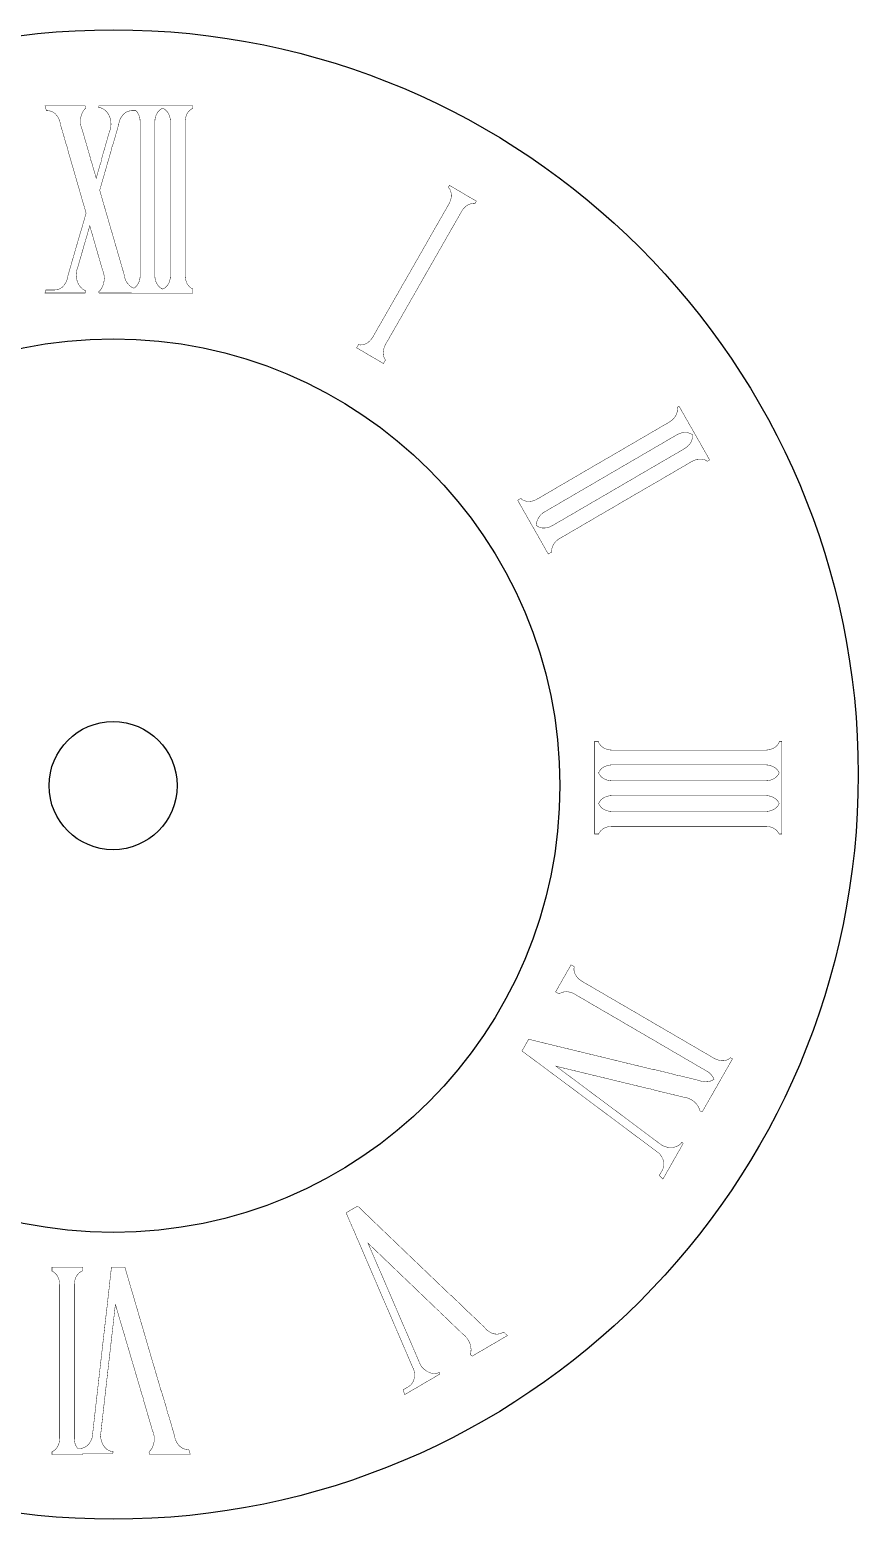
# Model space of a CAD drawing. Header units: millimetres. Extents: x 5 to 205, y 9 to 209.
# Drawn here: x 93.3 to 204.5, y 8.6 to 208.6 of the extents above; entities that cross this region are included whole.
import ezdxf

# ---------------------------------------------------------------- set-up
doc = ezdxf.new("R2010")
doc.units = ezdxf.units.MM

msp = doc.modelspace()

# ---------------------------------------------------------------- linework, layer by layer
at = {"color": 5}
for points in [[(101.62, 190.61, 0.0566, 0.0566, 0), (101.68, 190.4, 0.0566, 0.0566, 0), (101.85, 189.79, 0.0566, 0.0566, 0), (101.95, 189.45, 0.0566, 0.0566, 0), (101.97, 189.4, 0.0566, 0.0566, 0), (102.17, 188.71, 0.0566, 0.0566, 0), (102.18, 188.66, 0.0566, 0.0566, 0), (102.36, 189.28, 0.0566, 0.0566, 0), (102.68, 190.4, 0.0566, 0.0566, 0), (102.69, 190.44, 0.0566, 0.0566, 0), (102.73, 190.51, 0.0566, 0.0566, 0), (102.78, 190.66, 0.0566, 0.0566, 0), (102.89, 191.07, 0.0566, 0.0566, 0), (102.9, 191.25, 0.0566, 0.0566, 0), (102.92, 191.32, 0.0566, 0.0566, 0), (103.46, 193.18, 0.0566, 0.0566, 0), (103.61, 193.7, 0.0566, 0.0566, 0), (103.94, 194.86, 0.0566, 0.0566, 0), (103.98, 194.93, 0.0566, 0.0566, 0), (104.03, 195.08, 0.0566, 0.0566, 0), (104.14, 195.49, 0.0566, 0.0566, 0), (104.17, 195.93, 0.0566, 0.0566, 0), (104.14, 196.37, 0.0566, 0.0566, 0), (104.11, 196.48, 0.0566, 0.0566, 0), (104.1, 196.53, 0.0566, 0.0566, 0), (104.03, 196.79, 0.0566, 0.0566, 0), (103.87, 197.17, 0.0566, 0.0566, 0), (103.65, 197.51, 0.0566, 0.0566, 0), (103.38, 197.79, 0.0566, 0.0566, 0), (103.08, 197.99, 0.0566, 0.0566, 0), (102.74, 198.12, 0.0566, 0.0566, 0), (102.5, 198.15, 0.0566, 0.0566, 0), (102.5, 198.17, 0.0566, 0.0566, 0), (102.56, 198.39, 0.0566, 0.0566, 0), (106.92, 198.39, 0.0566, 0.0566, 0), (106.92, 198.39, 0.0566, 0.0566, 0), (115.15, 198.39, 0.0566, 0.0566, 0), (115.15, 198.03, 0.0566, 0.0566, 0), (115.03, 197.98, 0.0566, 0.0566, 0), (114.77, 197.8, 0.0566, 0.0566, 0), (114.55, 197.57, 0.0566, 0.0566, 0), (114.37, 197.28, 0.0566, 0.0566, 0), (114.24, 196.95, 0.0566, 0.0566, 0), (114.16, 196.59, 0.0566, 0.0566, 0), (114.15, 196.53, 0.0566, 0.0566, 0), (114.13, 196.22, 0.0566, 0.0566, 0), (114.13, 175.59, 0.0566, 0.0566, 0), (114.16, 175.22, 0.0566, 0.0566, 0), (114.19, 175.08, 0.0566, 0.0566, 0), (114.24, 174.86, 0.0566, 0.0566, 0), (114.37, 174.53, 0.0566, 0.0566, 0), (114.55, 174.25, 0.0566, 0.0566, 0), (114.77, 174.01, 0.0566, 0.0566, 0), (115.03, 173.83, 0.0566, 0.0566, 0), (115.15, 173.79, 0.0566, 0.0566, 0), (115.15, 173.23, 0.0566, 0.0566, 0), (106.92, 173.23, 0.0566, 0.0566, 0), (106.92, 173.24, 0.0566, 0.0566, 0), (102.56, 173.24, 0.0566, 0.0566, 0), (102.54, 173.31, 0.0566, 0.0566, 0), (102.52, 173.4, 0.0566, 0.0566, 0), (102.51, 173.41, 0.0566, 0.0566, 0), (102.75, 173.65, 0.0566, 0.0566, 0), (102.97, 173.99, 0.0566, 0.0566, 0), (103.13, 174.38, 0.0566, 0.0566, 0), (103.23, 174.8, 0.0566, 0.0566, 0), (103.26, 175.08, 0.0566, 0.0566, 0), (103.27, 175.23, 0.0566, 0.0566, 0), (103.23, 175.67, 0.0566, 0.0566, 0), (103.13, 176.09, 0.0566, 0.0566, 0), (103.07, 176.23, 0.0566, 0.0566, 0), (103.04, 176.31, 0.0566, 0.0566, 0), (102.7, 177.47, 0.0566, 0.0566, 0), (102.3, 178.86, 0.0566, 0.0566, 0), (101.84, 180.46, 0.0566, 0.0566, 0), (101.39, 182.01, 0.0566, 0.0566, 0), (101.32, 182.27, 0.0566, 0.0566, 0), (100.95, 180.99, 0.0566, 0.0566, 0), (100.63, 179.91, 0.0566, 0.0566, 0), (100.06, 177.91, 0.0566, 0.0566, 0), (99.72, 176.76, 0.0566, 0.0566, 0), (99.69, 176.68, 0.0566, 0.0566, 0), (99.63, 176.53, 0.0566, 0.0566, 0), (99.53, 176.12, 0.0566, 0.0566, 0), (99.49, 175.68, 0.0566, 0.0566, 0), (99.53, 175.24, 0.0566, 0.0566, 0), (99.57, 175.08, 0.0566, 0.0566, 0), (99.63, 174.82, 0.0566, 0.0566, 0), (99.63, 174.82, 0.0566, 0.0566, 0), (99.79, 174.44, 0.0566, 0.0566, 0), (100.01, 174.1, 0.0566, 0.0566, 0), (100.28, 173.82, 0.0566, 0.0566, 0), (100.54, 173.65, 0.0566, 0.0566, 0), (100.59, 173.62, 0.0566, 0.0566, 0), (100.77, 173.55, 0.0566, 0.0566, 0), (100.76, 173.51, 0.0566, 0.0566, 0), (100.74, 173.44, 0.0566, 0.0566, 0), (100.68, 173.24, 0.0566, 0.0566, 0), (95.3, 173.24, 0.0566, 0.0566, 0), (95.42, 173.65, 0.0566, 0.0566, 0), (96.63, 173.65, 0.0566, 0.0566, 0), (96.98, 173.69, 0.0566, 0.0566, 0), (97.31, 173.82, 0.0566, 0.0566, 0), (97.62, 174.02, 0.0566, 0.0566, 0), (97.88, 174.3, 0.0566, 0.0566, 0), (98.11, 174.64, 0.0566, 0.0566, 0), (98.27, 175.03, 0.0566, 0.0566, 0), (98.28, 175.08, 0.0566, 0.0566, 0), (98.37, 175.44, 0.0566, 0.0566, 0), (98.38, 175.52, 0.0566, 0.0566, 0), (98.4, 175.62, 0.0566, 0.0566, 0), (99.49, 179.39, 0.0566, 0.0566, 0), (100.07, 181.39, 0.0566, 0.0566, 0), (100.08, 181.39, 0.0566, 0.0566, 0), (100.15, 181.62, 0.0566, 0.0566, 0), (100.6, 183.19, 0.0566, 0.0566, 0), (100.82, 183.96, 0.0566, 0.0566, 0), (100.83, 183.97, 0.0566, 0.0566, 0), (100.82, 183.98, 0.0566, 0.0566, 0), (100.61, 184.71, 0.0566, 0.0566, 0), (100.43, 185.36, 0.0566, 0.0566, 0), (100.42, 185.35, 0.0566, 0.0566, 0), (99.98, 186.88, 0.0566, 0.0566, 0), (99.61, 188.16, 0.0566, 0.0566, 0), (99.14, 189.79, 0.0566, 0.0566, 0), (98.41, 192.29, 0.0566, 0.0566, 0), (98.39, 192.39, 0.0566, 0.0566, 0), (98.38, 192.46, 0.0566, 0.0566, 0), (98.33, 192.66, 0.0566, 0.0566, 0), (98.28, 192.88, 0.0566, 0.0566, 0), (98.17, 193.15, 0.0566, 0.0566, 0), (98.14, 193.22, 0.0566, 0.0566, 0), (98.13, 193.26, 0.0566, 0.0566, 0), (98.07, 193.47, 0.0566, 0.0566, 0), (97.97, 193.84, 0.0566, 0.0566, 0), (97.89, 194.1, 0.0566, 0.0566, 0), (97.85, 194.26, 0.0566, 0.0566, 0), (97.41, 195.76, 0.0566, 0.0566, 0), (97.39, 195.86, 0.0566, 0.0566, 0), (97.38, 195.93, 0.0566, 0.0566, 0), (97.28, 196.35, 0.0566, 0.0566, 0), (97.2, 196.53, 0.0566, 0.0566, 0), (97.12, 196.73, 0.0566, 0.0566, 0), (96.89, 197.07, 0.0566, 0.0566, 0), (96.63, 197.35, 0.0566, 0.0566, 0), (96.32, 197.56, 0.0566, 0.0566, 0), (95.99, 197.68, 0.0566, 0.0566, 0), (95.64, 197.73, 0.0566, 0.0566, 0), (95.49, 197.73, 0.0566, 0.0566, 0), (95.3, 198.39, 0.0566, 0.0566, 0), (100.68, 198.39, 0.0566, 0.0566, 0), (100.73, 198.2, 0.0566, 0.0566, 0), (100.76, 198.1, 0.0566, 0.0566, 0), (100.77, 198.07, 0.0566, 0.0566, 0), (100.58, 197.87, 0.0566, 0.0566, 0), (100.36, 197.54, 0.0566, 0.0566, 0), (100.19, 197.15, 0.0566, 0.0566, 0), (100.09, 196.73, 0.0566, 0.0566, 0), (100.08, 196.53, 0.0566, 0.0566, 0), (100.06, 196.3, 0.0566, 0.0566, 0), (100.09, 195.86, 0.0566, 0.0566, 0), (100.19, 195.44, 0.0566, 0.0566, 0), (100.25, 195.3, 0.0566, 0.0566, 0), (100.29, 195.22, 0.0566, 0.0566, 0), (100.62, 194.06, 0.0566, 0.0566, 0), (100.76, 193.6, 0.0566, 0.0566, 0), (100.95, 192.93, 0.0566, 0.0566, 0), (100.97, 192.86, 0.0566, 0.0566, 0), (101.39, 191.4, 0.0566, 0.0566, 0), (101.42, 191.3, 0.0566, 0.0566, 0), (101.42, 191.25, 0.0566, 0.0566, 0), (101.53, 190.83, 0.0566, 0.0566, 0), (101.59, 190.69, 0.0566, 0.0566, 0), (101.62, 190.61, 0.0566, 0.0566, 0)], [(111.08, 198.03, 0.0566, 0.0566, 0), (110.99, 197.99, 0.0566, 0.0566, 0), (110.95, 197.98, 0.0566, 0.0566, 0), (110.7, 197.8, 0.0566, 0.0566, 0), (110.48, 197.57, 0.0566, 0.0566, 0), (110.42, 197.47, 0.0566, 0.0566, 0), (110.3, 197.28, 0.0566, 0.0566, 0), (110.16, 196.95, 0.0566, 0.0566, 0), (110.08, 196.59, 0.0566, 0.0566, 0), (110.08, 196.53, 0.0566, 0.0566, 0), (110.05, 196.22, 0.0566, 0.0566, 0), (110.05, 175.59, 0.0566, 0.0566, 0), (110.08, 175.22, 0.0566, 0.0566, 0), (110.12, 175.08, 0.0566, 0.0566, 0), (110.16, 174.86, 0.0566, 0.0566, 0), (110.3, 174.53, 0.0566, 0.0566, 0), (110.48, 174.25, 0.0566, 0.0566, 0), (110.7, 174.01, 0.0566, 0.0566, 0), (110.95, 173.83, 0.0566, 0.0566, 0), (110.99, 173.82, 0.0566, 0.0566, 0), (111.08, 173.79, 0.0566, 0.0566, 0), (111.08, 173.76, 0.0566, 0.0566, 0), (111.26, 173.83, 0.0566, 0.0566, 0), (111.51, 174.01, 0.0566, 0.0566, 0), (111.74, 174.25, 0.0566, 0.0566, 0), (111.92, 174.53, 0.0566, 0.0566, 0), (112.05, 174.86, 0.0566, 0.0566, 0), (112.1, 175.08, 0.0566, 0.0566, 0), (112.13, 175.22, 0.0566, 0.0566, 0), (112.16, 175.59, 0.0566, 0.0566, 0), (112.16, 196.22, 0.0566, 0.0566, 0), (112.14, 196.53, 0.0566, 0.0566, 0), (112.13, 196.59, 0.0566, 0.0566, 0), (112.05, 196.95, 0.0566, 0.0566, 0), (111.92, 197.28, 0.0566, 0.0566, 0), (111.74, 197.57, 0.0566, 0.0566, 0), (111.51, 197.8, 0.0566, 0.0566, 0), (111.26, 197.98, 0.0566, 0.0566, 0), (111.08, 198.05, 0.0566, 0.0566, 0), (111.08, 198.03, 0.0566, 0.0566, 0)], [(104.42, 193.15, 0.0566, 0.0566, 0), (104.31, 192.88, 0.0566, 0.0566, 0), (104.2, 192.46, 0.0566, 0.0566, 0), (104.2, 192.39, 0.0566, 0.0566, 0), (104.17, 192.29, 0.0566, 0.0566, 0), (103.3, 189.3, 0.0566, 0.0566, 0), (103.3, 189.28, 0.0566, 0.0566, 0), (102.65, 187.04, 0.0566, 0.0566, 0), (102.73, 186.77, 0.0566, 0.0566, 0), (102.9, 186.17, 0.0566, 0.0566, 0), (103.04, 185.69, 0.0566, 0.0566, 0), (103.39, 184.47, 0.0566, 0.0566, 0), (103.63, 183.66, 0.0566, 0.0566, 0), (103.66, 183.55, 0.0566, 0.0566, 0), (104.23, 181.56, 0.0566, 0.0566, 0), (104.24, 181.56, 0.0566, 0.0566, 0), (105.91, 175.79, 0.0566, 0.0566, 0), (105.93, 175.69, 0.0566, 0.0566, 0), (105.94, 175.62, 0.0566, 0.0566, 0), (106.04, 175.2, 0.0566, 0.0566, 0), (106.09, 175.08, 0.0566, 0.0566, 0), (106.2, 174.81, 0.0566, 0.0566, 0), (106.43, 174.48, 0.0566, 0.0566, 0), (106.69, 174.2, 0.0566, 0.0566, 0), (106.92, 174.05, 0.0566, 0.0566, 0), (107, 173.99, 0.0566, 0.0566, 0), (107.27, 173.89, 0.0566, 0.0566, 0), (107.44, 174.01, 0.0566, 0.0566, 0), (107.65, 174.24, 0.0566, 0.0566, 0), (107.66, 174.25, 0.0566, 0.0566, 0), (107.84, 174.53, 0.0566, 0.0566, 0), (107.98, 174.86, 0.0566, 0.0566, 0), (108.03, 175.08, 0.0566, 0.0566, 0), (108.06, 175.22, 0.0566, 0.0566, 0), (108.09, 175.59, 0.0566, 0.0566, 0), (108.09, 196.22, 0.0566, 0.0566, 0), (108.06, 196.53, 0.0566, 0.0566, 0), (108.06, 196.59, 0.0566, 0.0566, 0), (107.98, 196.95, 0.0566, 0.0566, 0), (107.84, 197.28, 0.0566, 0.0566, 0), (107.69, 197.52, 0.0566, 0.0566, 0), (107.66, 197.57, 0.0566, 0.0566, 0), (107.51, 197.73, 0.0566, 0.0566, 0), (106.94, 197.73, 0.0566, 0.0566, 0), (106.92, 197.72, 0.0566, 0.0566, 0), (106.6, 197.68, 0.0566, 0.0566, 0), (106.26, 197.56, 0.0566, 0.0566, 0), (105.96, 197.35, 0.0566, 0.0566, 0), (105.69, 197.07, 0.0566, 0.0566, 0), (105.47, 196.73, 0.0566, 0.0566, 0), (105.38, 196.53, 0.0566, 0.0566, 0), (105.31, 196.35, 0.0566, 0.0566, 0), (105.2, 195.93, 0.0566, 0.0566, 0), (105.2, 195.85, 0.0566, 0.0566, 0), (105.17, 195.76, 0.0566, 0.0566, 0), (104.58, 193.7, 0.0566, 0.0566, 0), (104.46, 193.28, 0.0566, 0.0566, 0), (104.44, 193.22, 0.0566, 0.0566, 0), (104.42, 193.15, 0.0566, 0.0566, 0)], [(137.4, 166.31, 0.0566, 0.0566, 0), (137.69, 166.26, 0.0566, 0.0566, 0), (137.99, 166.29, 0.0566, 0.0566, 0), (138.01, 166.3, 0.0566, 0.0566, 0), (138.3, 166.38, 0.0566, 0.0566, 0), (138.6, 166.54, 0.0566, 0.0566, 0), (138.88, 166.76, 0.0566, 0.0566, 0), (139.12, 167.02, 0.0566, 0.0566, 0), (139.33, 167.33, 0.0566, 0.0566, 0), (139.43, 167.49, 0.0566, 0.0566, 0), (139.46, 167.55, 0.0566, 0.0566, 0), (139.56, 167.73, 0.0566, 0.0566, 0), (139.64, 167.87, 0.0566, 0.0566, 0), (139.72, 168.02, 0.0566, 0.0566, 0), (140.73, 169.77, 0.0566, 0.0566, 0), (141.65, 171.38, 0.0566, 0.0566, 0), (142.01, 172.01, 0.0566, 0.0566, 0), (142.25, 172.43, 0.0566, 0.0566, 0), (142.26, 172.44, 0.0566, 0.0566, 0), (142.38, 172.66, 0.0566, 0.0566, 0), (142.48, 172.84, 0.0566, 0.0566, 0), (142.57, 172.98, 0.0566, 0.0566, 0), (142.71, 173.23, 0.0566, 0.0566, 0), (143.42, 174.49, 0.0566, 0.0566, 0), (143.65, 174.88, 0.0566, 0.0566, 0), (143.87, 175.26, 0.0566, 0.0566, 0), (146.35, 179.6, 0.0566, 0.0566, 0), (146.35, 179.6, 0.0566, 0.0566, 0), (146.74, 180.27, 0.0566, 0.0566, 0), (146.79, 180.38, 0.0566, 0.0566, 0), (148.96, 184.16, 0.0566, 0.0566, 0), (149.02, 184.27, 0.0566, 0.0566, 0), (149.57, 185.22, 0.0566, 0.0566, 0), (149.72, 185.56, 0.0566, 0.0566, 0), (149.83, 185.91, 0.0566, 0.0566, 0), (149.88, 186.26, 0.0566, 0.0566, 0), (149.86, 186.6, 0.0566, 0.0566, 0), (149.79, 186.92, 0.0566, 0.0566, 0), (149.66, 187.2, 0.0566, 0.0566, 0), (149.55, 187.34, 0.0566, 0.0566, 0), (149.48, 187.42, 0.0566, 0.0566, 0), (149.48, 187.42, 0.0566, 0.0566, 0), (149.51, 187.49, 0.0566, 0.0566, 0), (149.59, 187.62, 0.0566, 0.0566, 0), (149.63, 187.69, 0.0566, 0.0566, 0), (149.8, 187.59, 0.0566, 0.0566, 0), (149.88, 187.55, 0.0566, 0.0566, 0), (150.96, 186.91, 0.0566, 0.0566, 0), (153.23, 185.58, 0.0566, 0.0566, 0), (153.06, 185.29, 0.0566, 0.0566, 0), (153.05, 185.27, 0.0566, 0.0566, 0), (152.92, 185.29, 0.0566, 0.0566, 0), (152.61, 185.26, 0.0566, 0.0566, 0), (152.31, 185.17, 0.0566, 0.0566, 0), (152, 185.01, 0.0566, 0.0566, 0), (151.73, 184.8, 0.0566, 0.0566, 0), (151.48, 184.53, 0.0566, 0.0566, 0), (151.3, 184.27, 0.0566, 0.0566, 0), (151.27, 184.22, 0.0566, 0.0566, 0), (150.96, 183.68, 0.0566, 0.0566, 0), (148.05, 178.6, 0.0566, 0.0566, 0), (147.18, 177.07, 0.0566, 0.0566, 0), (147.18, 177.07, 0.0566, 0.0566, 0), (146.79, 176.4, 0.0566, 0.0566, 0), (145.13, 173.49, 0.0566, 0.0566, 0), (145.05, 173.35, 0.0566, 0.0566, 0), (144.99, 173.23, 0.0566, 0.0566, 0), (144.57, 172.51, 0.0566, 0.0566, 0), (144.52, 172.42, 0.0566, 0.0566, 0), (144.4, 172.21, 0.0566, 0.0566, 0), (144.29, 172.02, 0.0566, 0.0566, 0), (144.28, 172.01, 0.0566, 0.0566, 0), (144.14, 171.76, 0.0566, 0.0566, 0), (143.96, 171.44, 0.0566, 0.0566, 0), (143.96, 171.44, 0.0566, 0.0566, 0), (143.87, 171.28, 0.0566, 0.0566, 0), (143.65, 170.9, 0.0566, 0.0566, 0), (142.14, 168.26, 0.0566, 0.0566, 0), (141.64, 167.39, 0.0566, 0.0566, 0), (141.6, 167.31, 0.0566, 0.0566, 0), (141.48, 167.1, 0.0566, 0.0566, 0), (141.37, 166.91, 0.0566, 0.0566, 0), (141.27, 166.73, 0.0566, 0.0566, 0), (141.16, 166.55, 0.0566, 0.0566, 0), (141.07, 166.4, 0.0566, 0.0566, 0), (141.04, 166.33, 0.0566, 0.0566, 0), (140.88, 166, 0.0566, 0.0566, 0), (140.84, 165.88, 0.0566, 0.0566, 0), (140.77, 165.65, 0.0566, 0.0566, 0), (140.73, 165.29, 0.0566, 0.0566, 0), (140.74, 164.95, 0.0566, 0.0566, 0), (140.82, 164.64, 0.0566, 0.0566, 0), (140.95, 164.36, 0.0566, 0.0566, 0), (141.03, 164.25, 0.0566, 0.0566, 0), (141.01, 164.22, 0.0566, 0.0566, 0), (140.94, 164.1, 0.0566, 0.0566, 0), (140.79, 163.84, 0.0566, 0.0566, 0), (140.76, 163.79, 0.0566, 0.0566, 0), (140.75, 163.77, 0.0566, 0.0566, 0), (140.73, 163.79, 0.0566, 0.0566, 0), (139.43, 164.55, 0.0566, 0.0566, 0), (137.16, 165.88, 0.0566, 0.0566, 0), (137.38, 166.26, 0.0566, 0.0566, 0), (137.4, 166.31, 0.0566, 0.0566, 0)], [(180.97, 157.14, 0.0566, 0.0566, 0), (181.84, 155.61, 0.0566, 0.0566, 0), (182.47, 154.52, 0.0566, 0.0566, 0), (182.49, 154.47, 0.0566, 0.0566, 0), (182.5, 154.47, 0.0566, 0.0566, 0), (184.57, 150.82, 0.0566, 0.0566, 0), (184.57, 150.82, 0.0566, 0.0566, 0), (184.55, 150.81, 0.0566, 0.0566, 0), (184.39, 150.72, 0.0566, 0.0566, 0), (184.29, 150.66, 0.0566, 0.0566, 0), (184.26, 150.64, 0.0566, 0.0566, 0), (184.16, 150.72, 0.0566, 0.0566, 0), (183.99, 150.8, 0.0566, 0.0566, 0), (183.88, 150.86, 0.0566, 0.0566, 0), (183.56, 150.93, 0.0566, 0.0566, 0), (183.22, 150.94, 0.0566, 0.0566, 0), (182.88, 150.9, 0.0566, 0.0566, 0), (182.53, 150.79, 0.0566, 0.0566, 0), (182.2, 150.63, 0.0566, 0.0566, 0), (182.06, 150.55, 0.0566, 0.0566, 0), (181.13, 150.01, 0.0566, 0.0566, 0), (178.7, 148.59, 0.0566, 0.0566, 0), (176.61, 147.37, 0.0566, 0.0566, 0), (176.6, 147.37, 0.0566, 0.0566, 0), (175.08, 146.49, 0.0566, 0.0566, 0), (172.01, 144.7, 0.0566, 0.0566, 0), (171.92, 144.64, 0.0566, 0.0566, 0), (170.03, 143.54, 0.0566, 0.0566, 0), (169.88, 143.46, 0.0566, 0.0566, 0), (169.71, 143.36, 0.0566, 0.0566, 0), (169.49, 143.23, 0.0566, 0.0566, 0), (169.48, 143.22, 0.0566, 0.0566, 0), (169.12, 143.01, 0.0566, 0.0566, 0), (168.66, 142.74, 0.0566, 0.0566, 0), (168.43, 142.61, 0.0566, 0.0566, 0), (166.93, 141.73, 0.0566, 0.0566, 0), (166.84, 141.68, 0.0566, 0.0566, 0), (166, 141.19, 0.0566, 0.0566, 0), (164.95, 140.58, 0.0566, 0.0566, 0), (164.81, 140.5, 0.0566, 0.0566, 0), (164.63, 140.39, 0.0566, 0.0566, 0), (164.41, 140.27, 0.0566, 0.0566, 0), (164.11, 140.06, 0.0566, 0.0566, 0), (163.84, 139.81, 0.0566, 0.0566, 0), (163.63, 139.52, 0.0566, 0.0566, 0), (163.47, 139.22, 0.0566, 0.0566, 0), (163.38, 138.91, 0.0566, 0.0566, 0), (163.35, 138.6, 0.0566, 0.0566, 0), (163.37, 138.47, 0.0566, 0.0566, 0), (163.35, 138.46, 0.0566, 0.0566, 0), (162.89, 138.19, 0.0566, 0.0566, 0), (160.92, 141.67, 0.0566, 0.0566, 0), (160.86, 141.76, 0.0566, 0.0566, 0), (160.86, 141.76, 0.0566, 0.0566, 0), (158.88, 145.24, 0.0566, 0.0566, 0), (158.79, 145.4, 0.0566, 0.0566, 0), (158.88, 145.46, 0.0566, 0.0566, 0), (159.15, 145.62, 0.0566, 0.0566, 0), (159.22, 145.65, 0.0566, 0.0566, 0), (159.44, 145.47, 0.0566, 0.0566, 0), (159.46, 145.46, 0.0566, 0.0566, 0), (159.72, 145.34, 0.0566, 0.0566, 0), (160.03, 145.26, 0.0566, 0.0566, 0), (160.37, 145.25, 0.0566, 0.0566, 0), (160.72, 145.3, 0.0566, 0.0566, 0), (161.07, 145.4, 0.0566, 0.0566, 0), (161.32, 145.53, 0.0566, 0.0566, 0), (161.4, 145.57, 0.0566, 0.0566, 0), (161.4, 145.57, 0.0566, 0.0566, 0), (161.62, 145.69, 0.0566, 0.0566, 0), (161.79, 145.8, 0.0566, 0.0566, 0), (161.97, 145.9, 0.0566, 0.0566, 0), (162.16, 146.01, 0.0566, 0.0566, 0), (162.37, 146.13, 0.0566, 0.0566, 0), (162.46, 146.18, 0.0566, 0.0566, 0), (163.96, 147.06, 0.0566, 0.0566, 0), (164.9, 147.61, 0.0566, 0.0566, 0), (165.94, 148.21, 0.0566, 0.0566, 0), (166.4, 148.48, 0.0566, 0.0566, 0), (166.47, 148.52, 0.0566, 0.0566, 0), (166.48, 148.53, 0.0566, 0.0566, 0), (166.69, 148.65, 0.0566, 0.0566, 0), (166.87, 148.75, 0.0566, 0.0566, 0), (167.05, 148.86, 0.0566, 0.0566, 0), (167.24, 148.97, 0.0566, 0.0566, 0), (167.45, 149.09, 0.0566, 0.0566, 0), (167.54, 149.15, 0.0566, 0.0566, 0), (169.12, 150.07, 0.0566, 0.0566, 0), (169.98, 150.57, 0.0566, 0.0566, 0), (172.07, 151.78, 0.0566, 0.0566, 0), (173.13, 152.4, 0.0566, 0.0566, 0), (173.59, 152.67, 0.0566, 0.0566, 0), (173.59, 152.67, 0.0566, 0.0566, 0), (176.66, 154.46, 0.0566, 0.0566, 0), (178.64, 155.61, 0.0566, 0.0566, 0), (179.1, 155.88, 0.0566, 0.0566, 0), (179.18, 155.93, 0.0566, 0.0566, 0), (179.49, 156.14, 0.0566, 0.0566, 0), (179.75, 156.39, 0.0566, 0.0566, 0), (179.97, 156.67, 0.0566, 0.0566, 0), (179.97, 156.68, 0.0566, 0.0566, 0), (180.12, 156.98, 0.0566, 0.0566, 0), (180.22, 157.29, 0.0566, 0.0566, 0), (180.24, 157.6, 0.0566, 0.0566, 0), (180.2, 157.88, 0.0566, 0.0566, 0), (180.2, 157.88, 0.0566, 0.0566, 0), (180.24, 157.91, 0.0566, 0.0566, 0), (180.46, 158.04, 0.0566, 0.0566, 0), (180.97, 157.14, 0.0566, 0.0566, 0)], [(175.33, 148.93, 0.0566, 0.0566, 0), (175.62, 149.1, 0.0566, 0.0566, 0), (175.62, 149.1, 0.0566, 0.0566, 0), (178.7, 150.89, 0.0566, 0.0566, 0), (180.68, 152.04, 0.0566, 0.0566, 0), (180.92, 152.19, 0.0566, 0.0566, 0), (181.13, 152.31, 0.0566, 0.0566, 0), (181.21, 152.36, 0.0566, 0.0566, 0), (181.52, 152.57, 0.0566, 0.0566, 0), (181.78, 152.82, 0.0566, 0.0566, 0), (182, 153.1, 0.0566, 0.0566, 0), (182.15, 153.4, 0.0566, 0.0566, 0), (182.25, 153.72, 0.0566, 0.0566, 0), (182.27, 154.03, 0.0566, 0.0566, 0), (182.24, 154.23, 0.0566, 0.0566, 0), (182.22, 154.21, 0.0566, 0.0566, 0), (182.12, 154.29, 0.0566, 0.0566, 0), (181.84, 154.43, 0.0566, 0.0566, 0), (181.53, 154.5, 0.0566, 0.0566, 0), (181.19, 154.52, 0.0566, 0.0566, 0), (180.92, 154.48, 0.0566, 0.0566, 0), (180.84, 154.47, 0.0566, 0.0566, 0), (180.5, 154.36, 0.0566, 0.0566, 0), (180.16, 154.2, 0.0566, 0.0566, 0), (179.16, 153.62, 0.0566, 0.0566, 0), (179.1, 153.58, 0.0566, 0.0566, 0), (176.66, 152.16, 0.0566, 0.0566, 0), (174.57, 150.94, 0.0566, 0.0566, 0), (174.57, 150.94, 0.0566, 0.0566, 0), (173.05, 150.06, 0.0566, 0.0566, 0), (169.98, 148.27, 0.0566, 0.0566, 0), (169.88, 148.21, 0.0566, 0.0566, 0), (169.12, 147.77, 0.0566, 0.0566, 0), (168, 147.11, 0.0566, 0.0566, 0), (167.86, 147.03, 0.0566, 0.0566, 0), (167.68, 146.93, 0.0566, 0.0566, 0), (167.46, 146.8, 0.0566, 0.0566, 0), (167.45, 146.8, 0.0566, 0.0566, 0), (166.4, 146.18, 0.0566, 0.0566, 0), (164.9, 145.31, 0.0566, 0.0566, 0), (164.8, 145.25, 0.0566, 0.0566, 0), (163.96, 144.76, 0.0566, 0.0566, 0), (162.92, 144.15, 0.0566, 0.0566, 0), (162.77, 144.07, 0.0566, 0.0566, 0), (162.59, 143.96, 0.0566, 0.0566, 0), (162.53, 143.93, 0.0566, 0.0566, 0), (162.38, 143.84, 0.0566, 0.0566, 0), (162.08, 143.63, 0.0566, 0.0566, 0), (161.81, 143.38, 0.0566, 0.0566, 0), (161.6, 143.09, 0.0566, 0.0566, 0), (161.44, 142.79, 0.0566, 0.0566, 0), (161.35, 142.48, 0.0566, 0.0566, 0), (161.32, 142.17, 0.0566, 0.0566, 0), (161.34, 142.04, 0.0566, 0.0566, 0), (161.32, 142.03, 0.0566, 0.0566, 0), (161.32, 142.03, 0.0566, 0.0566, 0), (161.47, 141.9, 0.0566, 0.0566, 0), (161.75, 141.77, 0.0566, 0.0566, 0), (162.06, 141.69, 0.0566, 0.0566, 0), (162.4, 141.68, 0.0566, 0.0566, 0), (162.53, 141.7, 0.0566, 0.0566, 0), (162.75, 141.73, 0.0566, 0.0566, 0), (163.1, 141.83, 0.0566, 0.0566, 0), (163.35, 141.96, 0.0566, 0.0566, 0), (163.43, 141.99, 0.0566, 0.0566, 0), (163.43, 141.99, 0.0566, 0.0566, 0), (163.65, 142.12, 0.0566, 0.0566, 0), (163.82, 142.22, 0.0566, 0.0566, 0), (164, 142.33, 0.0566, 0.0566, 0), (164.19, 142.44, 0.0566, 0.0566, 0), (164.4, 142.56, 0.0566, 0.0566, 0), (164.49, 142.61, 0.0566, 0.0566, 0), (166, 143.49, 0.0566, 0.0566, 0), (166.93, 144.03, 0.0566, 0.0566, 0), (167.97, 144.64, 0.0566, 0.0566, 0), (168.43, 144.91, 0.0566, 0.0566, 0), (168.51, 144.95, 0.0566, 0.0566, 0), (168.51, 144.96, 0.0566, 0.0566, 0), (168.51, 144.96, 0.0566, 0.0566, 0), (168.66, 145.04, 0.0566, 0.0566, 0), (168.91, 145.19, 0.0566, 0.0566, 0), (169.09, 145.29, 0.0566, 0.0566, 0), (169.12, 145.31, 0.0566, 0.0566, 0), (169.28, 145.4, 0.0566, 0.0566, 0), (169.48, 145.52, 0.0566, 0.0566, 0), (169.57, 145.57, 0.0566, 0.0566, 0), (172.01, 146.99, 0.0566, 0.0566, 0), (174.1, 148.21, 0.0566, 0.0566, 0), (175.33, 148.93, 0.0566, 0.0566, 0)], [(169.67, 100.6, 0.0566, 0.0566, 0), (169.12, 100.6, 0.0566, 0.0566, 0), (169.12, 113.04, 0.0566, 0.0566, 0), (169.62, 113.04, 0.0566, 0.0566, 0), (169.72, 112.77, 0.0566, 0.0566, 0), (169.9, 112.52, 0.0566, 0.0566, 0), (170.13, 112.3, 0.0566, 0.0566, 0), (170.42, 112.11, 0.0566, 0.0566, 0), (170.75, 111.98, 0.0566, 0.0566, 0), (171.11, 111.89, 0.0566, 0.0566, 0), (171.47, 111.86, 0.0566, 0.0566, 0), (192.09, 111.86, 0.0566, 0.0566, 0), (192.46, 111.89, 0.0566, 0.0566, 0), (192.81, 111.98, 0.0566, 0.0566, 0), (193.14, 112.11, 0.0566, 0.0566, 0), (193.18, 112.14, 0.0566, 0.0566, 0), (193.43, 112.3, 0.0566, 0.0566, 0), (193.66, 112.52, 0.0566, 0.0566, 0), (193.84, 112.77, 0.0566, 0.0566, 0), (193.94, 113.04, 0.0566, 0.0566, 0), (194.25, 113.04, 0.0566, 0.0566, 0), (194.25, 100.6, 0.0566, 0.0566, 0), (193.89, 100.6, 0.0566, 0.0566, 0), (193.84, 100.73, 0.0566, 0.0566, 0), (193.66, 100.98, 0.0566, 0.0566, 0), (193.43, 101.2, 0.0566, 0.0566, 0), (193.18, 101.36, 0.0566, 0.0566, 0), (193.14, 101.39, 0.0566, 0.0566, 0), (192.81, 101.52, 0.0566, 0.0566, 0), (192.46, 101.61, 0.0566, 0.0566, 0), (192.09, 101.63, 0.0566, 0.0566, 0), (171.47, 101.63, 0.0566, 0.0566, 0), (171.3, 101.62, 0.0566, 0.0566, 0), (171.11, 101.61, 0.0566, 0.0566, 0), (170.75, 101.52, 0.0566, 0.0566, 0), (170.72, 101.51, 0.0566, 0.0566, 0), (170.42, 101.39, 0.0566, 0.0566, 0), (170.13, 101.2, 0.0566, 0.0566, 0), (169.9, 100.98, 0.0566, 0.0566, 0), (169.72, 100.73, 0.0566, 0.0566, 0), (169.67, 100.6, 0.0566, 0.0566, 0)], [(193.89, 108.84, 0.0566, 0.0566, 0), (193.85, 108.92, 0.0566, 0.0566, 0), (193.84, 108.97, 0.0566, 0.0566, 0), (193.66, 109.22, 0.0566, 0.0566, 0), (193.43, 109.44, 0.0566, 0.0566, 0), (193.18, 109.6, 0.0566, 0.0566, 0), (193.14, 109.63, 0.0566, 0.0566, 0), (192.81, 109.76, 0.0566, 0.0566, 0), (192.46, 109.85, 0.0566, 0.0566, 0), (192.09, 109.88, 0.0566, 0.0566, 0), (171.47, 109.88, 0.0566, 0.0566, 0), (171.11, 109.85, 0.0566, 0.0566, 0), (170.75, 109.76, 0.0566, 0.0566, 0), (170.42, 109.63, 0.0566, 0.0566, 0), (170.13, 109.44, 0.0566, 0.0566, 0), (169.9, 109.22, 0.0566, 0.0566, 0), (169.72, 108.97, 0.0566, 0.0566, 0), (169.71, 108.92, 0.0566, 0.0566, 0), (169.67, 108.84, 0.0566, 0.0566, 0), (169.65, 108.84, 0.0566, 0.0566, 0), (169.72, 108.65, 0.0566, 0.0566, 0), (169.9, 108.4, 0.0566, 0.0566, 0), (170.13, 108.17, 0.0566, 0.0566, 0), (170.42, 107.99, 0.0566, 0.0566, 0), (170.75, 107.85, 0.0566, 0.0566, 0), (171.11, 107.77, 0.0566, 0.0566, 0), (171.47, 107.74, 0.0566, 0.0566, 0), (192.09, 107.74, 0.0566, 0.0566, 0), (192.46, 107.77, 0.0566, 0.0566, 0), (192.81, 107.85, 0.0566, 0.0566, 0), (193.14, 107.99, 0.0566, 0.0566, 0), (193.18, 108.02, 0.0566, 0.0566, 0), (193.43, 108.17, 0.0566, 0.0566, 0), (193.66, 108.4, 0.0566, 0.0566, 0), (193.84, 108.65, 0.0566, 0.0566, 0), (193.91, 108.84, 0.0566, 0.0566, 0), (193.89, 108.84, 0.0566, 0.0566, 0)], [(193.89, 104.72, 0.0566, 0.0566, 0), (193.85, 104.8, 0.0566, 0.0566, 0), (193.84, 104.84, 0.0566, 0.0566, 0), (193.66, 105.1, 0.0566, 0.0566, 0), (193.43, 105.32, 0.0566, 0.0566, 0), (193.18, 105.48, 0.0566, 0.0566, 0), (193.14, 105.51, 0.0566, 0.0566, 0), (192.81, 105.64, 0.0566, 0.0566, 0), (192.46, 105.73, 0.0566, 0.0566, 0), (192.09, 105.76, 0.0566, 0.0566, 0), (171.47, 105.76, 0.0566, 0.0566, 0), (171.11, 105.73, 0.0566, 0.0566, 0), (170.75, 105.64, 0.0566, 0.0566, 0), (170.42, 105.51, 0.0566, 0.0566, 0), (170.13, 105.32, 0.0566, 0.0566, 0), (169.9, 105.1, 0.0566, 0.0566, 0), (169.72, 104.84, 0.0566, 0.0566, 0), (169.71, 104.8, 0.0566, 0.0566, 0), (169.68, 104.72, 0.0566, 0.0566, 0), (169.65, 104.72, 0.0566, 0.0566, 0), (169.71, 104.58, 0.0566, 0.0566, 0), (169.72, 104.53, 0.0566, 0.0566, 0), (169.9, 104.28, 0.0566, 0.0566, 0), (170.13, 104.05, 0.0566, 0.0566, 0), (170.42, 103.87, 0.0566, 0.0566, 0), (170.75, 103.73, 0.0566, 0.0566, 0), (171.11, 103.65, 0.0566, 0.0566, 0), (171.47, 103.62, 0.0566, 0.0566, 0), (192.09, 103.62, 0.0566, 0.0566, 0), (192.46, 103.65, 0.0566, 0.0566, 0), (192.81, 103.73, 0.0566, 0.0566, 0), (193.14, 103.87, 0.0566, 0.0566, 0), (193.18, 103.9, 0.0566, 0.0566, 0), (193.43, 104.05, 0.0566, 0.0566, 0), (193.66, 104.28, 0.0566, 0.0566, 0), (193.84, 104.53, 0.0566, 0.0566, 0), (193.91, 104.72, 0.0566, 0.0566, 0), (193.89, 104.72, 0.0566, 0.0566, 0)], [(174.51, 76.69, 0.0566, 0.0566, 0), (178.07, 74.61, 0.0566, 0.0566, 0), (178.07, 74.61, 0.0566, 0.0566, 0), (179.59, 73.73, 0.0566, 0.0566, 0), (185.18, 70.47, 0.0566, 0.0566, 0), (185.51, 70.31, 0.0566, 0.0566, 0), (185.86, 70.2, 0.0566, 0.0566, 0), (186.21, 70.15, 0.0566, 0.0566, 0), (186.55, 70.17, 0.0566, 0.0566, 0), (186.86, 70.24, 0.0566, 0.0566, 0), (187.05, 70.33, 0.0566, 0.0566, 0), (187.14, 70.38, 0.0566, 0.0566, 0), (187.36, 70.56, 0.0566, 0.0566, 0), (187.37, 70.55, 0.0566, 0.0566, 0), (187.43, 70.52, 0.0566, 0.0566, 0), (187.56, 70.44, 0.0566, 0.0566, 0), (187.63, 70.4, 0.0566, 0.0566, 0), (187.53, 70.23, 0.0566, 0.0566, 0), (187.49, 70.15, 0.0566, 0.0566, 0), (185.56, 66.76, 0.0566, 0.0566, 0), (183.59, 63.32, 0.0566, 0.0566, 0), (183.33, 63.38, 0.0566, 0.0566, 0), (183.3, 63.39, 0.0566, 0.0566, 0), (183.28, 63.4, 0.0566, 0.0566, 0), (183.2, 63.66, 0.0566, 0.0566, 0), (183.02, 64.03, 0.0566, 0.0566, 0), (182.77, 64.37, 0.0566, 0.0566, 0), (182.46, 64.67, 0.0566, 0.0566, 0), (182.38, 64.73, 0.0566, 0.0566, 0), (182.1, 64.92, 0.0566, 0.0566, 0), (181.71, 65.11, 0.0566, 0.0566, 0), (181.3, 65.23, 0.0566, 0.0566, 0), (181.15, 65.25, 0.0566, 0.0566, 0), (181.07, 65.26, 0.0566, 0.0566, 0), (180.98, 65.28, 0.0566, 0.0566, 0), (179.09, 65.74, 0.0566, 0.0566, 0), (178.68, 65.84, 0.0566, 0.0566, 0), (178.57, 65.86, 0.0566, 0.0566, 0), (178.24, 65.94, 0.0566, 0.0566, 0), (178.04, 65.99, 0.0566, 0.0566, 0), (177.95, 66.01, 0.0566, 0.0566, 0), (177.86, 66.04, 0.0566, 0.0566, 0), (177.1, 66.22, 0.0566, 0.0566, 0), (177.06, 66.24, 0.0566, 0.0566, 0), (176.65, 66.36, 0.0566, 0.0566, 0), (176.5, 66.38, 0.0566, 0.0566, 0), (176.42, 66.38, 0.0566, 0.0566, 0), (176.33, 66.41, 0.0566, 0.0566, 0), (175.67, 66.57, 0.0566, 0.0566, 0), (174.44, 66.87, 0.0566, 0.0566, 0), (171.94, 67.47, 0.0566, 0.0566, 0), (171.03, 67.7, 0.0566, 0.0566, 0), (170.23, 67.89, 0.0566, 0.0566, 0), (167.29, 68.6, 0.0566, 0.0566, 0), (167.29, 68.6, 0.0566, 0.0566, 0), (163.94, 69.41, 0.0566, 0.0566, 0), (166.56, 67.46, 0.0566, 0.0566, 0), (174.18, 61.77, 0.0566, 0.0566, 0), (176.86, 59.76, 0.0566, 0.0566, 0), (177.86, 59.02, 0.0566, 0.0566, 0), (178.11, 58.83, 0.0566, 0.0566, 0), (178.3, 58.74, 0.0566, 0.0566, 0), (178.42, 58.68, 0.0566, 0.0566, 0), (178.47, 58.65, 0.0566, 0.0566, 0), (178.67, 58.6, 0.0566, 0.0566, 0), (178.88, 58.53, 0.0566, 0.0566, 0), (179.3, 58.49, 0.0566, 0.0566, 0), (179.7, 58.51, 0.0566, 0.0566, 0), (180.03, 58.6, 0.0566, 0.0566, 0), (180.08, 58.61, 0.0566, 0.0566, 0), (180.41, 58.78, 0.0566, 0.0566, 0), (180.69, 59.01, 0.0566, 0.0566, 0), (180.84, 59.21, 0.0566, 0.0566, 0), (180.86, 59.2, 0.0566, 0.0566, 0), (180.92, 59.13, 0.0566, 0.0566, 0), (181.01, 59.04, 0.0566, 0.0566, 0), (180.92, 58.88, 0.0566, 0.0566, 0), (180.76, 58.6, 0.0566, 0.0566, 0), (180.7, 58.49, 0.0566, 0.0566, 0), (178.52, 54.66, 0.0566, 0.0566, 0), (178.28, 54.25, 0.0566, 0.0566, 0), (177.9, 54.66, 0.0566, 0.0566, 0), (177.82, 54.74, 0.0566, 0.0566, 0), (177.81, 54.75, 0.0566, 0.0566, 0), (177.91, 54.92, 0.0566, 0.0566, 0), (178.11, 55.26, 0.0566, 0.0566, 0), (178.22, 55.47, 0.0566, 0.0566, 0), (178.25, 55.53, 0.0566, 0.0566, 0), (178.36, 55.8, 0.0566, 0.0566, 0), (178.42, 56.16, 0.0566, 0.0566, 0), (178.4, 56.54, 0.0566, 0.0566, 0), (178.3, 56.91, 0.0566, 0.0566, 0), (178.12, 57.28, 0.0566, 0.0566, 0), (177.87, 57.62, 0.0566, 0.0566, 0), (177.86, 57.63, 0.0566, 0.0566, 0), (177.59, 57.88, 0.0566, 0.0566, 0), (177.58, 57.87, 0.0566, 0.0566, 0), (163.86, 68.12, 0.0566, 0.0566, 0), (162.93, 68.81, 0.0566, 0.0566, 0), (162.54, 69.1, 0.0566, 0.0566, 0), (162.53, 69.11, 0.0566, 0.0566, 0), (161.2, 70.1, 0.0566, 0.0566, 0), (161.18, 70.11, 0.0566, 0.0566, 0), (161.11, 70.16, 0.0566, 0.0566, 0), (161.1, 70.16, 0.0566, 0.0566, 0), (161, 70.24, 0.0566, 0.0566, 0), (159.36, 71.46, 0.0566, 0.0566, 0), (160.26, 73.04, 0.0566, 0.0566, 0), (161.11, 72.83, 0.0566, 0.0566, 0), (162.53, 72.48, 0.0566, 0.0566, 0), (162.8, 72.42, 0.0566, 0.0566, 0), (163.01, 72.37, 0.0566, 0.0566, 0), (163.06, 72.35, 0.0566, 0.0566, 0), (163.14, 72.33, 0.0566, 0.0566, 0), (163.17, 72.33, 0.0566, 0.0566, 0), (163.29, 72.3, 0.0566, 0.0566, 0), (163.35, 72.28, 0.0566, 0.0566, 0), (170.49, 70.55, 0.0566, 0.0566, 0), (172.49, 70.06, 0.0566, 0.0566, 0), (173.98, 69.7, 0.0566, 0.0566, 0), (174.44, 69.59, 0.0566, 0.0566, 0), (176.76, 69.02, 0.0566, 0.0566, 0), (177.05, 68.95, 0.0566, 0.0566, 0), (177.06, 68.98, 0.0566, 0.0566, 0), (178.04, 68.75, 0.0566, 0.0566, 0), (179.43, 68.41, 0.0566, 0.0566, 0), (179.58, 68.37, 0.0566, 0.0566, 0), (179.65, 68.34, 0.0566, 0.0566, 0), (180.06, 68.22, 0.0566, 0.0566, 0), (180.35, 68.18, 0.0566, 0.0566, 0), (180.41, 68.17, 0.0566, 0.0566, 0), (181.41, 67.92, 0.0566, 0.0566, 0), (181.53, 67.9, 0.0566, 0.0566, 0), (182.92, 67.56, 0.0566, 0.0566, 0), (183.08, 67.52, 0.0566, 0.0566, 0), (183.15, 67.49, 0.0566, 0.0566, 0), (183.33, 67.43, 0.0566, 0.0566, 0), (183.56, 67.37, 0.0566, 0.0566, 0), (183.98, 67.32, 0.0566, 0.0566, 0), (183.99, 67.32, 0.0566, 0.0566, 0), (184.38, 67.35, 0.0566, 0.0566, 0), (184.5, 67.38, 0.0566, 0.0566, 0), (184.75, 67.44, 0.0566, 0.0566, 0), (185.09, 67.61, 0.0566, 0.0566, 0), (185.15, 67.67, 0.0566, 0.0566, 0), (185.14, 67.69, 0.0566, 0.0566, 0), (184.99, 68, 0.0566, 0.0566, 0), (184.86, 68.17, 0.0566, 0.0566, 0), (184.77, 68.28, 0.0566, 0.0566, 0), (184.51, 68.53, 0.0566, 0.0566, 0), (184.47, 68.56, 0.0566, 0.0566, 0), (184.2, 68.74, 0.0566, 0.0566, 0), (184.2, 68.74, 0.0566, 0.0566, 0), (178.61, 72, 0.0566, 0.0566, 0), (177.09, 72.89, 0.0566, 0.0566, 0), (177.09, 72.89, 0.0566, 0.0566, 0), (173.53, 74.96, 0.0566, 0.0566, 0), (171.5, 76.15, 0.0566, 0.0566, 0), (171.49, 76.15, 0.0566, 0.0566, 0), (170.96, 76.46, 0.0566, 0.0566, 0), (168.98, 77.61, 0.0566, 0.0566, 0), (166.42, 79.11, 0.0566, 0.0566, 0), (166.42, 79.11, 0.0566, 0.0566, 0), (166.34, 79.14, 0.0566, 0.0566, 0), (166.09, 79.27, 0.0566, 0.0566, 0), (165.74, 79.37, 0.0566, 0.0566, 0), (165.59, 79.39, 0.0566, 0.0566, 0), (165.39, 79.42, 0.0566, 0.0566, 0), (165.05, 79.4, 0.0566, 0.0566, 0), (164.74, 79.33, 0.0566, 0.0566, 0), (164.46, 79.2, 0.0566, 0.0566, 0), (164.36, 79.12, 0.0566, 0.0566, 0), (164.33, 79.13, 0.0566, 0.0566, 0), (164.23, 79.19, 0.0566, 0.0566, 0), (163.9, 79.38, 0.0566, 0.0566, 0), (163.88, 79.39, 0.0566, 0.0566, 0), (163.9, 79.43, 0.0566, 0.0566, 0), (165.81, 82.78, 0.0566, 0.0566, 0), (165.95, 83.03, 0.0566, 0.0566, 0), (166.34, 82.81, 0.0566, 0.0566, 0), (166.38, 82.78, 0.0566, 0.0566, 0), (166.34, 82.5, 0.0566, 0.0566, 0), (166.36, 82.19, 0.0566, 0.0566, 0), (166.46, 81.88, 0.0566, 0.0566, 0), (166.62, 81.58, 0.0566, 0.0566, 0), (166.83, 81.29, 0.0566, 0.0566, 0), (167.1, 81.04, 0.0566, 0.0566, 0), (167.4, 80.83, 0.0566, 0.0566, 0), (167.4, 80.83, 0.0566, 0.0566, 0), (168.98, 79.91, 0.0566, 0.0566, 0), (172.48, 77.87, 0.0566, 0.0566, 0), (174.51, 76.69, 0.0566, 0.0566, 0), (174.51, 76.69, 0.0566, 0.0566, 0), (174.51, 76.69, 0.0566, 0.0566, 0)], [(154.31, 34.36, 0.0566, 0.0566, 0), (154.35, 34.31, 0.0566, 0.0566, 0), (154.57, 34.08, 0.0566, 0.0566, 0), (154.64, 33.99, 0.0566, 0.0566, 0), (154.98, 33.75, 0.0566, 0.0566, 0), (155.34, 33.56, 0.0566, 0.0566, 0), (155.71, 33.46, 0.0566, 0.0566, 0), (156.09, 33.44, 0.0566, 0.0566, 0), (156.44, 33.5, 0.0566, 0.0566, 0), (156.77, 33.64, 0.0566, 0.0566, 0), (156.9, 33.72, 0.0566, 0.0566, 0), (156.92, 33.7, 0.0566, 0.0566, 0), (157.19, 33.44, 0.0566, 0.0566, 0), (157.4, 33.24, 0.0566, 0.0566, 0), (153.75, 31.11, 0.0566, 0.0566, 0), (152.67, 30.48, 0.0566, 0.0566, 0), (152.53, 30.61, 0.0566, 0.0566, 0), (152.45, 30.69, 0.0566, 0.0566, 0), (152.43, 30.7, 0.0566, 0.0566, 0), (152.5, 30.97, 0.0566, 0.0566, 0), (152.5, 31.01, 0.0566, 0.0566, 0), (152.53, 31.38, 0.0566, 0.0566, 0), (152.48, 31.8, 0.0566, 0.0566, 0), (152.36, 32.21, 0.0566, 0.0566, 0), (152.17, 32.61, 0.0566, 0.0566, 0), (151.93, 32.97, 0.0566, 0.0566, 0), (151.63, 33.28, 0.0566, 0.0566, 0), (151.51, 33.38, 0.0566, 0.0566, 0), (151.44, 33.43, 0.0566, 0.0566, 0), (151.35, 33.51, 0.0566, 0.0566, 0), (151.14, 33.71, 0.0566, 0.0566, 0), (151.01, 33.84, 0.0566, 0.0566, 0), (150.22, 34.59, 0.0566, 0.0566, 0), (149.07, 35.7, 0.0566, 0.0566, 0), (148.7, 36.05, 0.0566, 0.0566, 0), (148.49, 36.25, 0.0566, 0.0566, 0), (148.47, 36.29, 0.0566, 0.0566, 0), (148.17, 36.6, 0.0566, 0.0566, 0), (148.04, 36.69, 0.0566, 0.0566, 0), (147.97, 36.75, 0.0566, 0.0566, 0), (147.55, 37.16, 0.0566, 0.0566, 0), (147.43, 37.27, 0.0566, 0.0566, 0), (145.24, 39.37, 0.0566, 0.0566, 0), (144.65, 39.94, 0.0566, 0.0566, 0), (143.97, 40.59, 0.0566, 0.0566, 0), (143.37, 41.16, 0.0566, 0.0566, 0), (142.04, 42.44, 0.0566, 0.0566, 0), (141.19, 43.26, 0.0566, 0.0566, 0), (141.18, 43.26, 0.0566, 0.0566, 0), (140.28, 44.13, 0.0566, 0.0566, 0), (138.69, 45.65, 0.0566, 0.0566, 0), (139.34, 44.13, 0.0566, 0.0566, 0), (139.98, 42.64, 0.0566, 0.0566, 0), (140.07, 42.44, 0.0566, 0.0566, 0), (145.13, 30.7, 0.0566, 0.0566, 0), (145.33, 30.22, 0.0566, 0.0566, 0), (145.45, 29.94, 0.0566, 0.0566, 0), (145.71, 29.35, 0.0566, 0.0566, 0), (145.82, 29.18, 0.0566, 0.0566, 0), (145.93, 29.02, 0.0566, 0.0566, 0), (146.23, 28.71, 0.0566, 0.0566, 0), (146.57, 28.46, 0.0566, 0.0566, 0), (146.93, 28.28, 0.0566, 0.0566, 0), (147.2, 28.2, 0.0566, 0.0566, 0), (147.3, 28.17, 0.0566, 0.0566, 0), (147.67, 28.15, 0.0566, 0.0566, 0), (148.03, 28.21, 0.0566, 0.0566, 0), (148.26, 28.31, 0.0566, 0.0566, 0), (148.27, 28.29, 0.0566, 0.0566, 0), (148.3, 28.16, 0.0566, 0.0566, 0), (148.3, 28.15, 0.0566, 0.0566, 0), (148.32, 28.07, 0.0566, 0.0566, 0), (145.33, 26.32, 0.0566, 0.0566, 0), (145.11, 26.19, 0.0566, 0.0566, 0), (144.47, 25.82, 0.0566, 0.0566, 0), (143.59, 25.31, 0.0566, 0.0566, 0), (143.43, 25.98, 0.0566, 0.0566, 0), (143.8, 26.19, 0.0566, 0.0566, 0), (143.94, 26.27, 0.0566, 0.0566, 0), (144.14, 26.39, 0.0566, 0.0566, 0), (144.14, 26.39, 0.0566, 0.0566, 0), (144.42, 26.61, 0.0566, 0.0566, 0), (144.65, 26.89, 0.0566, 0.0566, 0), (144.82, 27.23, 0.0566, 0.0566, 0), (144.92, 27.61, 0.0566, 0.0566, 0), (144.94, 27.94, 0.0566, 0.0566, 0), (144.94, 28.02, 0.0566, 0.0566, 0), (144.89, 28.43, 0.0566, 0.0566, 0), (144.79, 28.8, 0.0566, 0.0566, 0), (144.77, 28.79, 0.0566, 0.0566, 0), (144.14, 30.25, 0.0566, 0.0566, 0), (138.89, 42.44, 0.0566, 0.0566, 0), (137.97, 44.57, 0.0566, 0.0566, 0), (137.34, 46.05, 0.0566, 0.0566, 0), (137.21, 46.33, 0.0566, 0.0566, 0), (136.87, 47.14, 0.0566, 0.0566, 0), (136.66, 47.62, 0.0566, 0.0566, 0), (136.64, 47.64, 0.0566, 0.0566, 0), (136.6, 47.73, 0.0566, 0.0566, 0), (136.53, 47.89, 0.0566, 0.0566, 0), (136.45, 48.09, 0.0566, 0.0566, 0), (136.35, 48.33, 0.0566, 0.0566, 0), (136.31, 48.41, 0.0566, 0.0566, 0), (135.74, 49.73, 0.0566, 0.0566, 0), (137.3, 50.64, 0.0566, 0.0566, 0), (137.34, 50.6, 0.0566, 0.0566, 0), (138.25, 49.73, 0.0566, 0.0566, 0), (138.54, 49.44, 0.0566, 0.0566, 0), (138.59, 49.4, 0.0566, 0.0566, 0), (139.18, 48.83, 0.0566, 0.0566, 0), (139.35, 48.67, 0.0566, 0.0566, 0), (139.4, 48.62, 0.0566, 0.0566, 0), (139.44, 48.58, 0.0566, 0.0566, 0), (139.46, 48.57, 0.0566, 0.0566, 0), (139.55, 48.47, 0.0566, 0.0566, 0), (140.02, 48.02, 0.0566, 0.0566, 0), (141.18, 46.91, 0.0566, 0.0566, 0), (144.91, 43.33, 0.0566, 0.0566, 0), (145.24, 43.02, 0.0566, 0.0566, 0), (145.84, 42.44, 0.0566, 0.0566, 0), (146.19, 42.11, 0.0566, 0.0566, 0), (146.41, 41.9, 0.0566, 0.0566, 0), (148.7, 39.7, 0.0566, 0.0566, 0), (149.07, 39.35, 0.0566, 0.0566, 0), (149.8, 38.64, 0.0566, 0.0566, 0), (149.82, 38.67, 0.0566, 0.0566, 0), (151.14, 37.4, 0.0566, 0.0566, 0), (151.41, 37.14, 0.0566, 0.0566, 0), (151.52, 37.04, 0.0566, 0.0566, 0), (151.7, 36.86, 0.0566, 0.0566, 0), (151.74, 36.8, 0.0566, 0.0566, 0), (151.78, 36.77, 0.0566, 0.0566, 0), (152.04, 36.49, 0.0566, 0.0566, 0), (152.27, 36.32, 0.0566, 0.0566, 0), (152.33, 36.27, 0.0566, 0.0566, 0), (152.46, 36.14, 0.0566, 0.0566, 0), (152.62, 35.98, 0.0566, 0.0566, 0), (152.67, 35.94, 0.0566, 0.0566, 0), (153.75, 34.9, 0.0566, 0.0566, 0), (153.97, 34.69, 0.0566, 0.0566, 0), (154.19, 34.48, 0.0566, 0.0566, 0), (154.31, 34.36, 0.0566, 0.0566, 0)], [(100.4, 42.44, 0.0566, 0.0566, 0), (100.4, 41.95, 0.0566, 0.0566, 0), (100.14, 41.84, 0.0566, 0.0566, 0), (99.88, 41.66, 0.0566, 0.0566, 0), (99.67, 41.43, 0.0566, 0.0566, 0), (99.48, 41.14, 0.0566, 0.0566, 0), (99.35, 40.81, 0.0566, 0.0566, 0), (99.27, 40.46, 0.0566, 0.0566, 0), (99.25, 40.2, 0.0566, 0.0566, 0), (99.24, 40.09, 0.0566, 0.0566, 0), (99.24, 19.45, 0.0566, 0.0566, 0), (99.27, 19.08, 0.0566, 0.0566, 0), (99.34, 18.75, 0.0566, 0.0566, 0), (99.35, 18.73, 0.0566, 0.0566, 0), (99.48, 18.4, 0.0566, 0.0566, 0), (99.67, 18.11, 0.0566, 0.0566, 0), (99.69, 18.08, 0.0566, 0.0566, 0), (99.7, 18.07, 0.0566, 0.0566, 0), (99.95, 18.07, 0.0566, 0.0566, 0), (100.3, 18.12, 0.0566, 0.0566, 0), (100.4, 18.16, 0.0566, 0.0566, 0), (100.64, 18.25, 0.0566, 0.0566, 0), (100.95, 18.45, 0.0566, 0.0566, 0), (101.22, 18.73, 0.0566, 0.0566, 0), (101.23, 18.75, 0.0566, 0.0566, 0), (101.44, 19.07, 0.0566, 0.0566, 0), (101.61, 19.45, 0.0566, 0.0566, 0), (101.7, 19.82, 0.0566, 0.0566, 0), (101.68, 19.83, 0.0566, 0.0566, 0), (101.81, 21.02, 0.0566, 0.0566, 0), (103.39, 34.97, 0.0566, 0.0566, 0), (103.61, 36.87, 0.0566, 0.0566, 0), (103.67, 37.39, 0.0566, 0.0566, 0), (103.75, 38.12, 0.0566, 0.0566, 0), (103.79, 38.51, 0.0566, 0.0566, 0), (103.98, 40.16, 0.0566, 0.0566, 0), (103.98, 40.19, 0.0566, 0.0566, 0), (103.98, 40.2, 0.0566, 0.0566, 0), (103.99, 40.29, 0.0566, 0.0566, 0), (104.01, 40.45, 0.0566, 0.0566, 0), (104.03, 40.67, 0.0566, 0.0566, 0), (104.04, 40.77, 0.0566, 0.0566, 0), (104.23, 42.44, 0.0566, 0.0566, 0), (106.03, 42.44, 0.0566, 0.0566, 0), (106.72, 40.07, 0.0566, 0.0566, 0), (106.76, 39.92, 0.0566, 0.0566, 0), (106.84, 39.65, 0.0566, 0.0566, 0), (106.86, 39.59, 0.0566, 0.0566, 0), (106.87, 39.56, 0.0566, 0.0566, 0), (106.91, 39.44, 0.0566, 0.0566, 0), (107.27, 38.21, 0.0566, 0.0566, 0), (108.15, 35.2, 0.0566, 0.0566, 0), (108.63, 33.58, 0.0566, 0.0566, 0), (109, 32.3, 0.0566, 0.0566, 0), (109.1, 31.97, 0.0566, 0.0566, 0), (109.5, 30.59, 0.0566, 0.0566, 0), (109.58, 30.31, 0.0566, 0.0566, 0), (109.98, 28.96, 0.0566, 0.0566, 0), (110.02, 28.83, 0.0566, 0.0566, 0), (110.91, 25.78, 0.0566, 0.0566, 0), (110.94, 25.8, 0.0566, 0.0566, 0), (111.08, 25.31, 0.0566, 0.0566, 0), (111.65, 23.39, 0.0566, 0.0566, 0), (111.68, 23.29, 0.0566, 0.0566, 0), (111.68, 23.21, 0.0566, 0.0566, 0), (111.79, 22.79, 0.0566, 0.0566, 0), (111.9, 22.53, 0.0566, 0.0566, 0), (111.92, 22.45, 0.0566, 0.0566, 0), (111.98, 22.27, 0.0566, 0.0566, 0), (112.11, 21.81, 0.0566, 0.0566, 0), (112.18, 21.57, 0.0566, 0.0566, 0), (112.23, 21.41, 0.0566, 0.0566, 0), (112.51, 20.45, 0.0566, 0.0566, 0), (112.66, 19.92, 0.0566, 0.0566, 0), (112.69, 19.82, 0.0566, 0.0566, 0), (112.7, 19.74, 0.0566, 0.0566, 0), (112.8, 19.33, 0.0566, 0.0566, 0), (112.97, 18.94, 0.0566, 0.0566, 0), (113.1, 18.75, 0.0566, 0.0566, 0), (113.19, 18.6, 0.0566, 0.0566, 0), (113.46, 18.33, 0.0566, 0.0566, 0), (113.78, 18.12, 0.0566, 0.0566, 0), (114.11, 17.99, 0.0566, 0.0566, 0), (114.46, 17.95, 0.0566, 0.0566, 0), (114.62, 17.95, 0.0566, 0.0566, 0), (114.81, 17.29, 0.0566, 0.0566, 0), (109.35, 17.29, 0.0566, 0.0566, 0), (109.3, 17.48, 0.0566, 0.0566, 0), (109.27, 17.58, 0.0566, 0.0566, 0), (109.26, 17.6, 0.0566, 0.0566, 0), (109.45, 17.8, 0.0566, 0.0566, 0), (109.68, 18.14, 0.0566, 0.0566, 0), (109.84, 18.52, 0.0566, 0.0566, 0), (109.9, 18.75, 0.0566, 0.0566, 0), (109.95, 18.94, 0.0566, 0.0566, 0), (109.98, 19.38, 0.0566, 0.0566, 0), (109.95, 19.81, 0.0566, 0.0566, 0), (109.84, 20.23, 0.0566, 0.0566, 0), (109.78, 20.38, 0.0566, 0.0566, 0), (109.74, 20.46, 0.0566, 0.0566, 0), (109.7, 20.6, 0.0566, 0.0566, 0), (109.41, 21.61, 0.0566, 0.0566, 0), (109.27, 22.08, 0.0566, 0.0566, 0), (108.63, 24.28, 0.0566, 0.0566, 0), (108.59, 24.38, 0.0566, 0.0566, 0), (108.59, 24.43, 0.0566, 0.0566, 0), (108.49, 24.85, 0.0566, 0.0566, 0), (108.48, 24.88, 0.0566, 0.0566, 0), (108.43, 24.99, 0.0566, 0.0566, 0), (108.4, 25.06, 0.0566, 0.0566, 0), (108.06, 26.23, 0.0566, 0.0566, 0), (106.59, 31.21, 0.0566, 0.0566, 0), (105.87, 33.67, 0.0566, 0.0566, 0), (105.87, 33.67, 0.0566, 0.0566, 0), (105.74, 34.11, 0.0566, 0.0566, 0), (105.74, 34.11, 0.0566, 0.0566, 0), (105.02, 36.53, 0.0566, 0.0566, 0), (104.78, 37.39, 0.0566, 0.0566, 0), (104.76, 37.43, 0.0566, 0.0566, 0), (104.75, 37.39, 0.0566, 0.0566, 0), (104.42, 34.43, 0.0566, 0.0566, 0), (104.39, 34.19, 0.0566, 0.0566, 0), (102.89, 20.96, 0.0566, 0.0566, 0), (102.84, 20.47, 0.0566, 0.0566, 0), (102.77, 19.84, 0.0566, 0.0566, 0), (102.78, 19.64, 0.0566, 0.0566, 0), (102.8, 19.44, 0.0566, 0.0566, 0), (102.83, 19.32, 0.0566, 0.0566, 0), (102.9, 19.02, 0.0566, 0.0566, 0), (103.02, 18.75, 0.0566, 0.0566, 0), (103.07, 18.63, 0.0566, 0.0566, 0), (103.29, 18.29, 0.0566, 0.0566, 0), (103.5, 18.07, 0.0566, 0.0566, 0), (103.56, 18.01, 0.0566, 0.0566, 0), (103.87, 17.81, 0.0566, 0.0566, 0), (104.21, 17.68, 0.0566, 0.0566, 0), (104.46, 17.65, 0.0566, 0.0566, 0), (104.46, 17.64, 0.0566, 0.0566, 0), (104.39, 17.42, 0.0566, 0.0566, 0), (100.4, 17.42, 0.0566, 0.0566, 0), (100.4, 17.29, 0.0566, 0.0566, 0), (96.25, 17.29, 0.0566, 0.0566, 0), (96.25, 17.65, 0.0566, 0.0566, 0), (96.37, 17.7, 0.0566, 0.0566, 0), (96.62, 17.87, 0.0566, 0.0566, 0), (96.85, 18.11, 0.0566, 0.0566, 0), (97.03, 18.4, 0.0566, 0.0566, 0), (97.16, 18.73, 0.0566, 0.0566, 0), (97.17, 18.75, 0.0566, 0.0566, 0), (97.25, 19.08, 0.0566, 0.0566, 0), (97.27, 19.45, 0.0566, 0.0566, 0), (97.27, 40.09, 0.0566, 0.0566, 0), (97.26, 40.2, 0.0566, 0.0566, 0), (97.25, 40.46, 0.0566, 0.0566, 0), (97.16, 40.81, 0.0566, 0.0566, 0), (97.03, 41.14, 0.0566, 0.0566, 0), (96.85, 41.43, 0.0566, 0.0566, 0), (96.62, 41.66, 0.0566, 0.0566, 0), (96.37, 41.84, 0.0566, 0.0566, 0), (96.25, 41.89, 0.0566, 0.0566, 0), (96.25, 42.44, 0.0566, 0.0566, 0), (100.4, 42.44, 0.0566, 0.0566, 0)]]:
    msp.add_lwpolyline(points, format="xyseb", close=True, dxfattribs=at)
for centre, radius in [((104.52, 108.59), 100), ((104.45, 107.09), 8.6)]:
    msp.add_circle(centre, radius)
msp.add_circle((104.45, 107.09), 60, dxfattribs=at)

doc.saveas('drawing.dxf')
